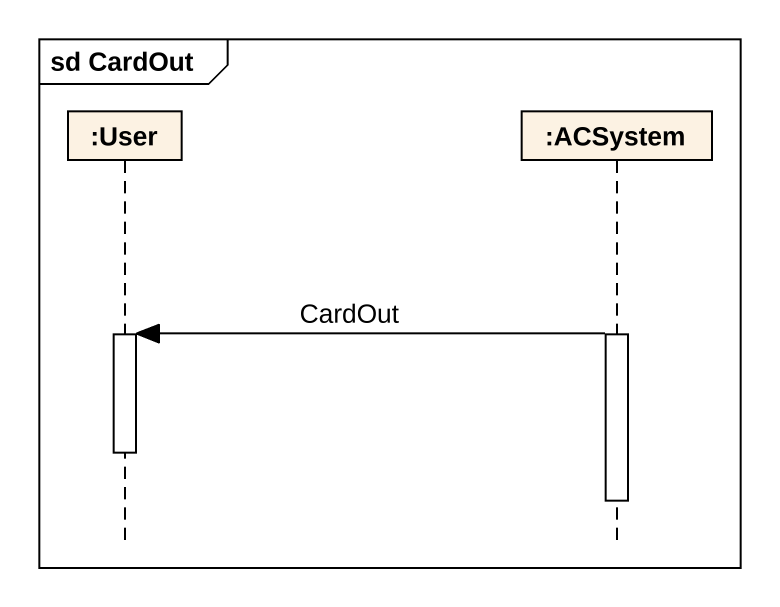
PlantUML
@startuml
mainframe sd CardOut
hide footbox
participant ":User" as User
participant ":ACSystem" as ACSystem

activate ACSystem
ACSystem -> User : CardOut
activate User
deactivate User
deactivate ACSystem
@enduml
